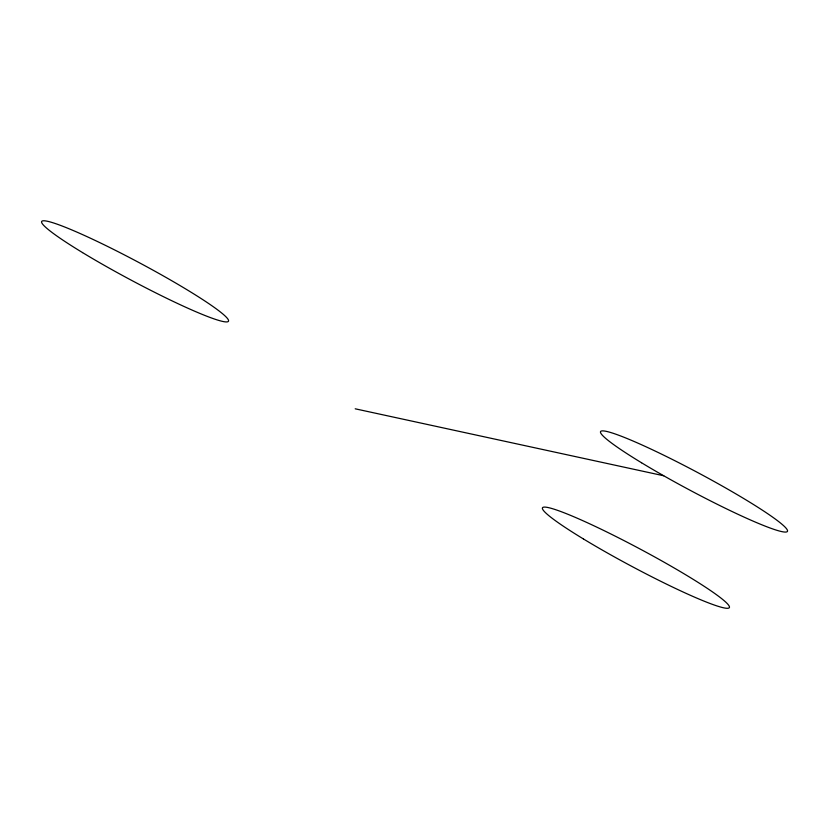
<?xml version="1.0" encoding="UTF-8"?>
<svg xmlns="http://www.w3.org/2000/svg" width="829" height="829" viewBox="0 0 829 829"><rect width="100%" height="100%" fill="white"/><g stroke="black" fill="none" stroke-linecap="round" stroke-linejoin="round"><path stroke-width="1.24" d="M355.195 408.801L663.718 475.763M641.522 462.748A105.946 9.606 28.1 0 0 787.312 531.544A105.946 9.606 28.1 0 0 653.128 450.095A105.946 9.606 28.1 0 0 641.522 462.748M583.44 538.964A105.946 9.606 28.1 0 0 729.23 607.771A105.946 9.606 28.1 0 0 595.046 526.311A105.946 9.606 28.1 0 0 583.44 538.964M82.548 252.596A105.946 9.606 28.1 0 0 228.338 321.403A105.946 9.606 28.1 0 0 94.154 239.954A105.946 9.606 28.1 0 0 82.548 252.596"/></g></svg>
